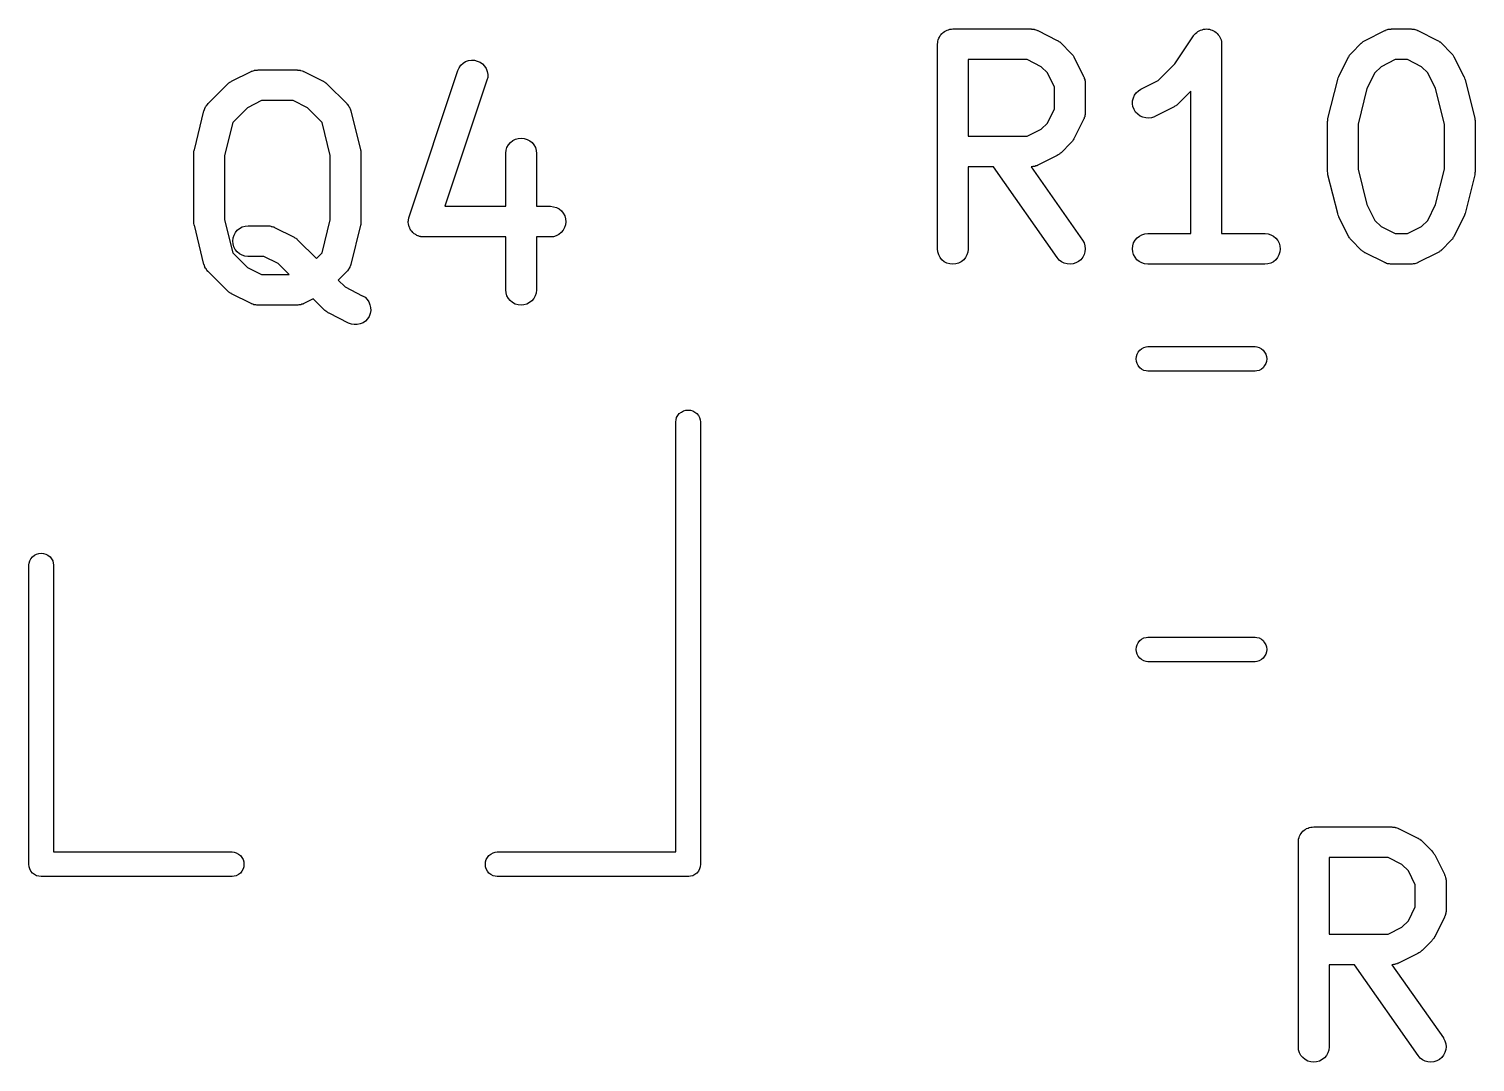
# Model space of a CAD drawing. Extents: x 85.9 to 159.2, y -122.9 to -78.6.
# Drawn here: x 100.31 to 107.37, y -105.63 to -100.58 of the extents above; entities that cross this region are included whole.
import ezdxf

# ---------------------------------------------------------------- set-up
doc = ezdxf.new("R2010")
doc.units = 0
doc.header["$MEASUREMENT"] = 0
doc.layers.add('BLACK', color=7, linetype='CONTINUOUS')

msp = doc.modelspace()

# ---------------------------------------------------------------- linework, layer by layer
at = {"layer": 'BLACK', "linetype": 'CONTINUOUS'}
for p, q in [((104.776, -100.594), (104.782, -100.59)), ((104.782, -100.59), (104.788, -100.586)), ((104.782, -100.59), (104.782, -100.59)), ((104.782, -100.59), (104.782, -100.59)), ((104.788, -100.586), (104.795, -100.583)), ((104.795, -100.583), (104.802, -100.581)), ((104.795, -100.583), (104.795, -100.583)), ((104.795, -100.583), (104.795, -100.583)), ((104.802, -100.581), (104.809, -100.579)), ((104.809, -100.579), (104.816, -100.578)), ((104.809, -100.579), (104.809, -100.579)), ((104.809, -100.579), (104.809, -100.579)), ((104.816, -100.578), (104.823, -100.577)), ((104.823, -100.577), (105.204, -100.577)), ((105.204, -100.577), (105.205, -100.577)), ((105.205, -100.577), (105.207, -100.578)), ((105.207, -100.578), (105.21, -100.578)), ((105.21, -100.578), (105.215, -100.578)), ((105.215, -100.578), (105.22, -100.579)), ((105.22, -100.579), (105.222, -100.58)), ((105.222, -100.58), (105.224, -100.58)), ((105.224, -100.58), (105.229, -100.582)), ((105.229, -100.582), (105.234, -100.583)), ((105.234, -100.583), (105.236, -100.585)), ((105.236, -100.585), (105.238, -100.585)), ((105.238, -100.585), (105.333, -100.633)), ((106.015, -100.594), (106.02, -100.59)), ((106.02, -100.59), (106.027, -100.586)), ((106.02, -100.59), (106.02, -100.59)), ((106.02, -100.59), (106.02, -100.59)), ((106.027, -100.586), (106.033, -100.583)), ((106.033, -100.583), (106.041, -100.581)), ((106.033, -100.583), (106.033, -100.583)), ((106.033, -100.583), (106.033, -100.583)), ((106.041, -100.581), (106.047, -100.579)), ((106.047, -100.579), (106.055, -100.578)), ((106.047, -100.579), (106.047, -100.579)), ((106.047, -100.579), (106.047, -100.579)), ((106.055, -100.578), (106.062, -100.577)), ((106.062, -100.577), (106.062, -100.577)), ((106.062, -100.577), (106.069, -100.578)), ((106.062, -100.577), (106.062, -100.577)), ((106.069, -100.578), (106.076, -100.579)), ((106.076, -100.579), (106.076, -100.579)), ((106.076, -100.579), (106.077, -100.579)), ((106.077, -100.579), (106.084, -100.581)), ((106.084, -100.581), (106.09, -100.583)), ((106.09, -100.583), (106.09, -100.583)), ((106.09, -100.583), (106.09, -100.583)), ((106.09, -100.583), (106.097, -100.587)), ((106.097, -100.587), (106.103, -100.59)), ((106.103, -100.59), (106.103, -100.59)), ((106.103, -100.59), (106.103, -100.59)), ((106.103, -100.59), (106.109, -100.595)), ((106.837, -100.633), (106.933, -100.585)), ((106.933, -100.585), (106.936, -100.584)), ((106.933, -100.585), (106.933, -100.585)), ((106.936, -100.584), (106.937, -100.583)), ((106.937, -100.583), (106.942, -100.582)), ((106.942, -100.582), (106.947, -100.58)), ((106.947, -100.58), (106.949, -100.579)), ((106.949, -100.579), (106.952, -100.579)), ((106.952, -100.579), (106.957, -100.578)), ((106.957, -100.578), (106.962, -100.578)), ((106.962, -100.578), (106.964, -100.578)), ((106.964, -100.578), (106.966, -100.577)), ((106.966, -100.577), (107.061, -100.577)), ((107.061, -100.577), (107.062, -100.577)), ((107.062, -100.577), (107.065, -100.578)), ((107.065, -100.578), (107.067, -100.578)), ((107.067, -100.578), (107.072, -100.578)), ((107.072, -100.578), (107.077, -100.579)), ((107.077, -100.579), (107.079, -100.58)), ((107.079, -100.58), (107.081, -100.58)), ((107.081, -100.58), (107.086, -100.582)), ((107.086, -100.582), (107.091, -100.583)), ((107.091, -100.583), (107.093, -100.585)), ((107.093, -100.585), (107.095, -100.585)), ((107.095, -100.585), (107.19, -100.633)), ((104.748, -100.651), (104.749, -100.644)), ((104.748, -100.652), (104.748, -100.651)), ((104.748, -101.652), (104.748, -100.652)), ((104.748, -100.652), (104.748, -100.652)), ((104.748, -100.652), (104.748, -100.652)), ((104.748, -100.652), (104.748, -100.652)), ((104.749, -100.644), (104.75, -100.637)), ((104.75, -100.637), (104.752, -100.63)), ((104.75, -100.637), (104.75, -100.637)), ((104.75, -100.637), (104.75, -100.637)), ((104.752, -100.63), (104.754, -100.623)), ((104.754, -100.623), (104.758, -100.617)), ((104.754, -100.623), (104.754, -100.623)), ((104.754, -100.623), (104.754, -100.623)), ((104.758, -100.617), (104.761, -100.61)), ((104.761, -100.61), (104.766, -100.605)), ((104.761, -100.61), (104.761, -100.61)), ((104.761, -100.61), (104.761, -100.61)), ((104.766, -100.605), (104.77, -100.599)), ((104.77, -100.599), (104.771, -100.599)), ((104.771, -100.599), (104.776, -100.594)), ((104.771, -100.599), (104.771, -100.599)), ((105.333, -100.633), (105.334, -100.633)), ((105.334, -100.633), (105.337, -100.636)), ((105.337, -100.636), (105.341, -100.638)), ((105.341, -100.638), (105.344, -100.64)), ((105.344, -100.64), (105.346, -100.641)), ((105.346, -100.641), (105.349, -100.644)), ((105.349, -100.644), (105.352, -100.647)), ((105.352, -100.647), (105.4, -100.695)), ((105.908, -100.747), (105.999, -100.611)), ((105.999, -100.61), (106.004, -100.604)), ((105.999, -100.611), (105.999, -100.61)), ((105.999, -100.61), (105.999, -100.61)), ((105.999, -100.61), (105.999, -100.61)), ((105.999, -100.61), (105.999, -100.61)), ((106.004, -100.604), (106.009, -100.599)), ((106.009, -100.599), (106.015, -100.594)), ((106.009, -100.599), (106.009, -100.599)), ((106.009, -100.599), (106.009, -100.599)), ((106.109, -100.595), (106.115, -100.6)), ((106.115, -100.6), (106.115, -100.6)), ((106.115, -100.6), (106.115, -100.6)), ((106.115, -100.6), (106.119, -100.606)), ((106.119, -100.606), (106.124, -100.611)), ((106.124, -100.611), (106.124, -100.611)), ((106.124, -100.611), (106.124, -100.611)), ((106.124, -100.611), (106.128, -100.618)), ((106.128, -100.618), (106.131, -100.624)), ((106.131, -100.624), (106.131, -100.624)), ((106.131, -100.624), (106.131, -100.624)), ((106.131, -100.624), (106.133, -100.631)), ((106.133, -100.631), (106.135, -100.638)), ((106.135, -100.638), (106.135, -100.638)), ((106.135, -100.638), (106.135, -100.638)), ((106.135, -100.638), (106.136, -100.645)), ((106.136, -100.645), (106.136, -100.652)), ((106.136, -100.652), (106.136, -101.577)), ((106.77, -100.695), (106.818, -100.647)), ((106.818, -100.647), (106.819, -100.646)), ((106.819, -100.646), (106.822, -100.644)), ((106.822, -100.644), (106.825, -100.641)), ((106.825, -100.641), (106.828, -100.639)), ((106.828, -100.639), (106.83, -100.637)), ((106.83, -100.637), (106.834, -100.635)), ((106.834, -100.635), (106.837, -100.633)), ((107.19, -100.633), (107.191, -100.633)), ((107.191, -100.633), (107.195, -100.636)), ((107.195, -100.636), (107.198, -100.638)), ((107.198, -100.638), (107.201, -100.64)), ((107.201, -100.64), (107.203, -100.641)), ((107.203, -100.641), (107.206, -100.644)), ((107.206, -100.644), (107.21, -100.647)), ((107.21, -100.647), (107.257, -100.695)), ((102.443, -100.737), (102.457, -100.732)), ((102.457, -100.732), (102.472, -100.73)), ((102.472, -100.73), (102.486, -100.73)), ((102.486, -100.73), (102.5, -100.734)), ((104.898, -100.727), (104.898, -101.101)), ((105.186, -100.727), (104.898, -100.727)), ((105.255, -100.762), (105.186, -100.727)), ((105.4, -100.695), (105.401, -100.695)), ((105.401, -100.695), (105.403, -100.699)), ((105.403, -100.699), (105.406, -100.702)), ((105.406, -100.702), (105.408, -100.704)), ((105.408, -100.704), (105.41, -100.707)), ((105.41, -100.707), (105.412, -100.711)), ((105.412, -100.711), (105.414, -100.714)), ((105.414, -100.714), (105.462, -100.809)), ((106.709, -100.809), (106.756, -100.714)), ((106.756, -100.714), (106.757, -100.713)), ((106.757, -100.713), (106.759, -100.71)), ((106.759, -100.71), (106.761, -100.706)), ((106.761, -100.706), (106.763, -100.703)), ((106.763, -100.703), (106.765, -100.701)), ((106.765, -100.701), (106.768, -100.698)), ((106.768, -100.698), (106.77, -100.695)), ((106.984, -100.727), (106.915, -100.762)), ((107.044, -100.727), (106.984, -100.727)), ((107.112, -100.762), (107.044, -100.727)), ((107.257, -100.695), (107.258, -100.695)), ((107.258, -100.695), (107.261, -100.699)), ((107.261, -100.699), (107.263, -100.702)), ((107.263, -100.702), (107.265, -100.704)), ((107.265, -100.704), (107.267, -100.707)), ((107.267, -100.707), (107.269, -100.711)), ((107.269, -100.711), (107.271, -100.714)), ((107.271, -100.714), (107.319, -100.809)), ((101.3, -100.833), (101.395, -100.785)), ((101.395, -100.785), (101.396, -100.785)), ((101.396, -100.785), (101.398, -100.784)), ((101.398, -100.784), (101.4, -100.783)), ((101.4, -100.783), (101.405, -100.782)), ((101.405, -100.782), (101.41, -100.78)), ((101.41, -100.78), (101.412, -100.779)), ((101.412, -100.779), (101.414, -100.779)), ((101.414, -100.779), (101.419, -100.778)), ((101.419, -100.778), (101.424, -100.778)), ((101.424, -100.778), (101.426, -100.778)), ((101.426, -100.778), (101.429, -100.777)), ((101.429, -100.777), (101.619, -100.777)), ((101.619, -100.777), (101.62, -100.777)), ((101.62, -100.777), (101.622, -100.778)), ((101.622, -100.778), (101.624, -100.778)), ((101.624, -100.778), (101.63, -100.778)), ((101.63, -100.778), (101.635, -100.779)), ((101.635, -100.779), (101.637, -100.78)), ((101.637, -100.78), (101.639, -100.78)), ((101.639, -100.78), (101.644, -100.782)), ((101.644, -100.782), (101.649, -100.783)), ((101.649, -100.783), (101.651, -100.785)), ((101.651, -100.785), (101.653, -100.785)), ((101.653, -100.785), (101.748, -100.833)), ((102.167, -101.495), (102.405, -100.781)), ((102.405, -100.78), (102.412, -100.767)), ((102.405, -100.781), (102.405, -100.78)), ((102.412, -100.767), (102.42, -100.755)), ((102.42, -100.755), (102.431, -100.745)), ((102.431, -100.745), (102.443, -100.737)), ((102.5, -100.734), (102.514, -100.74)), ((102.514, -100.74), (102.526, -100.748)), ((102.526, -100.748), (102.536, -100.759)), ((102.536, -100.759), (102.543, -100.771)), ((102.543, -100.771), (102.549, -100.785)), ((102.549, -100.785), (102.551, -100.8)), ((102.551, -100.8), (102.551, -100.814)), ((105.285, -100.792), (105.255, -100.762)), ((105.32, -100.861), (105.285, -100.792)), ((105.826, -100.829), (105.908, -100.747)), ((106.885, -100.792), (106.846, -100.869)), ((106.915, -100.762), (106.885, -100.792)), ((107.143, -100.792), (107.112, -100.762)), ((107.181, -100.869), (107.143, -100.792)), ((101.185, -100.942), (101.28, -100.847)), ((101.28, -100.847), (101.281, -100.846)), ((101.281, -100.846), (101.284, -100.844)), ((101.284, -100.844), (101.287, -100.841)), ((101.287, -100.841), (101.29, -100.839)), ((101.29, -100.839), (101.292, -100.837)), ((101.292, -100.837), (101.296, -100.835)), ((101.296, -100.835), (101.3, -100.833)), ((101.748, -100.833), (101.749, -100.833)), ((101.749, -100.833), (101.752, -100.836)), ((101.752, -100.836), (101.756, -100.838)), ((101.756, -100.838), (101.758, -100.84)), ((101.758, -100.84), (101.761, -100.841)), ((101.761, -100.841), (101.764, -100.844)), ((101.764, -100.844), (101.767, -100.847)), ((101.767, -100.847), (101.863, -100.942)), ((102.547, -100.828), (102.342, -101.444)), ((102.551, -100.814), (102.547, -100.828)), ((105.32, -100.968), (105.32, -100.861)), ((105.462, -100.809), (105.462, -100.81)), ((105.462, -100.81), (105.463, -100.812)), ((105.463, -100.812), (105.464, -100.814)), ((105.464, -100.814), (105.465, -100.819)), ((105.465, -100.819), (105.467, -100.824)), ((105.467, -100.824), (105.468, -100.826)), ((105.468, -100.826), (105.468, -100.828)), ((105.468, -100.828), (105.469, -100.833)), ((105.469, -100.833), (105.47, -100.838)), ((105.47, -100.838), (105.469, -100.841)), ((105.469, -100.841), (105.47, -100.843)), ((105.47, -100.843), (105.47, -100.986)), ((105.73, -100.879), (105.742, -100.871)), ((105.742, -100.871), (105.826, -100.829)), ((106.655, -101.015), (106.703, -100.825)), ((106.703, -100.823), (106.706, -100.816)), ((106.703, -100.824), (106.703, -100.823)), ((106.703, -100.823), (106.703, -100.823)), ((106.703, -100.825), (106.703, -100.824)), ((106.706, -100.816), (106.708, -100.81)), ((106.708, -100.81), (106.709, -100.809)), ((106.708, -100.81), (106.708, -100.81)), ((106.846, -100.869), (106.803, -101.043)), ((107.224, -101.043), (107.181, -100.869)), ((107.319, -100.809), (107.319, -100.81)), ((107.319, -100.81), (107.319, -100.811)), ((107.319, -100.811), (107.32, -100.811)), ((107.32, -100.811), (107.322, -100.817)), ((107.322, -100.817), (107.324, -100.824)), ((107.324, -100.824), (107.324, -100.824)), ((107.324, -100.824), (107.325, -100.825)), ((107.325, -100.825), (107.372, -101.015)), ((101.182, -100.946), (101.185, -100.942)), ((101.446, -100.927), (101.378, -100.962)), ((101.601, -100.927), (101.446, -100.927)), ((101.67, -100.962), (101.601, -100.927)), ((101.863, -100.942), (101.863, -100.943)), ((101.863, -100.943), (101.866, -100.947)), ((105.701, -100.928), (105.705, -100.914)), ((105.701, -100.943), (105.701, -100.928)), ((105.703, -100.957), (105.701, -100.943)), ((105.705, -100.914), (105.711, -100.901)), ((105.711, -100.901), (105.719, -100.889)), ((105.719, -100.889), (105.73, -100.879)), ((105.923, -100.944), (105.92, -100.947)), ((105.924, -100.944), (105.923, -100.944)), ((105.986, -100.881), (105.924, -100.944)), ((105.986, -101.577), (105.986, -100.881)), ((101.118, -101.168), (101.165, -100.977)), ((101.165, -100.977), (101.166, -100.976)), ((101.166, -100.976), (101.167, -100.971)), ((101.167, -100.971), (101.169, -100.966)), ((101.169, -100.966), (101.17, -100.964)), ((101.17, -100.964), (101.171, -100.962)), ((101.171, -100.962), (101.173, -100.958)), ((101.173, -100.958), (101.176, -100.954)), ((101.176, -100.954), (101.177, -100.952)), ((101.177, -100.952), (101.178, -100.95)), ((101.178, -100.95), (101.182, -100.946)), ((101.378, -100.962), (101.306, -101.034)), ((101.742, -101.034), (101.67, -100.962)), ((101.866, -100.947), (101.87, -100.951)), ((101.87, -100.951), (101.871, -100.953)), ((101.871, -100.953), (101.872, -100.954)), ((101.872, -100.954), (101.875, -100.959)), ((101.875, -100.959), (101.877, -100.963)), ((101.877, -100.963), (101.878, -100.965)), ((101.878, -100.965), (101.879, -100.967)), ((101.879, -100.967), (101.881, -100.972)), ((101.881, -100.972), (101.882, -100.977)), ((101.882, -100.977), (101.93, -101.168)), ((105.285, -101.037), (105.32, -100.968)), ((105.464, -101.015), (105.463, -101.017)), ((105.465, -101.01), (105.464, -101.015)), ((105.467, -101.006), (105.465, -101.01)), ((105.468, -101.001), (105.467, -101.003)), ((105.467, -101.003), (105.467, -101.006)), ((105.469, -100.996), (105.468, -101.001)), ((105.47, -100.987), (105.469, -100.989)), ((105.469, -100.989), (105.469, -100.991)), ((105.469, -100.991), (105.469, -100.996)), ((105.47, -100.986), (105.47, -100.987)), ((105.708, -100.971), (105.703, -100.957)), ((105.716, -100.984), (105.708, -100.971)), ((105.726, -100.994), (105.716, -100.984)), ((105.738, -101.003), (105.726, -100.994)), ((105.751, -101.009), (105.738, -101.003)), ((105.765, -101.012), (105.751, -101.009)), ((105.78, -101.013), (105.765, -101.012)), ((105.794, -101.011), (105.78, -101.013)), ((105.808, -101.006), (105.794, -101.011)), ((105.809, -101.005), (105.808, -101.006)), ((105.904, -100.958), (105.809, -101.005)), ((105.908, -100.955), (105.904, -100.958)), ((105.912, -100.953), (105.908, -100.955)), ((105.914, -100.951), (105.912, -100.953)), ((105.917, -100.95), (105.914, -100.951)), ((105.92, -100.947), (105.917, -100.95)), ((106.655, -101.016), (106.655, -101.015)), ((107.372, -101.015), (107.372, -101.016)), ((101.306, -101.034), (101.265, -101.195)), ((101.782, -101.195), (101.742, -101.034)), ((105.186, -101.101), (105.255, -101.067)), ((105.255, -101.067), (105.285, -101.037)), ((105.462, -101.019), (105.414, -101.114)), ((105.463, -101.017), (105.462, -101.019)), ((106.653, -101.03), (106.654, -101.024)), ((106.653, -101.031), (106.653, -101.03)), ((106.653, -101.032), (106.653, -101.031)), ((106.653, -101.033), (106.653, -101.032)), ((106.653, -101.271), (106.653, -101.033)), ((106.654, -101.024), (106.655, -101.018)), ((106.655, -101.018), (106.655, -101.016)), ((106.803, -101.043), (106.803, -101.262)), ((107.224, -101.262), (107.224, -101.043)), ((107.372, -101.016), (107.373, -101.017)), ((107.373, -101.017), (107.373, -101.019)), ((107.373, -101.019), (107.374, -101.025)), ((107.374, -101.025), (107.374, -101.031)), ((107.374, -101.031), (107.374, -101.032)), ((107.374, -101.032), (107.374, -101.033)), ((107.374, -101.033), (107.374, -101.271)), ((102.641, -101.17), (102.645, -101.156)), ((102.645, -101.156), (102.652, -101.143)), ((102.652, -101.143), (102.662, -101.132)), ((102.662, -101.132), (102.673, -101.123)), ((102.673, -101.123), (102.686, -101.116)), ((102.686, -101.116), (102.7, -101.112)), ((102.7, -101.112), (102.715, -101.111)), ((102.715, -101.111), (102.729, -101.112)), ((102.729, -101.112), (102.743, -101.117)), ((102.743, -101.117), (102.756, -101.124)), ((102.756, -101.124), (102.768, -101.133)), ((102.768, -101.133), (102.777, -101.144)), ((102.777, -101.144), (102.784, -101.157)), ((104.898, -101.101), (105.186, -101.101)), ((105.4, -101.134), (105.352, -101.182)), ((105.403, -101.131), (105.4, -101.134)), ((105.406, -101.128), (105.403, -101.131)), ((105.407, -101.125), (105.406, -101.128)), ((105.409, -101.123), (105.407, -101.125)), ((105.411, -101.119), (105.409, -101.123)), ((105.414, -101.115), (105.411, -101.119)), ((105.414, -101.114), (105.414, -101.115)), ((101.115, -101.185), (101.116, -101.183)), ((101.115, -101.186), (101.115, -101.185)), ((101.115, -101.519), (101.115, -101.186)), ((101.116, -101.176), (101.117, -101.17)), ((101.116, -101.182), (101.116, -101.176)), ((101.116, -101.183), (101.116, -101.182)), ((101.117, -101.17), (101.118, -101.169)), ((101.118, -101.169), (101.118, -101.168)), ((101.265, -101.195), (101.265, -101.51)), ((101.782, -101.51), (101.782, -101.195)), ((101.93, -101.168), (101.93, -101.169)), ((101.93, -101.169), (101.93, -101.17)), ((101.93, -101.17), (101.931, -101.171)), ((101.931, -101.171), (101.931, -101.177)), ((101.931, -101.177), (101.932, -101.183)), ((101.932, -101.183), (101.932, -101.184)), ((101.932, -101.184), (101.932, -101.186)), ((101.932, -101.186), (101.932, -101.519)), ((102.639, -101.185), (102.641, -101.17)), ((102.639, -101.186), (102.639, -101.185)), ((102.639, -101.444), (102.639, -101.186)), ((102.784, -101.157), (102.788, -101.171)), ((102.788, -101.171), (102.789, -101.186)), ((102.789, -101.186), (102.789, -101.444)), ((105.333, -101.196), (105.238, -101.243)), ((105.337, -101.193), (105.333, -101.196)), ((105.34, -101.191), (105.337, -101.193)), ((105.343, -101.19), (105.34, -101.191)), ((105.345, -101.188), (105.343, -101.19)), ((105.348, -101.185), (105.345, -101.188)), ((105.352, -101.182), (105.348, -101.185)), ((105.352, -101.182), (105.352, -101.182)), ((105.022, -101.251), (104.898, -101.251)), ((104.898, -101.251), (104.898, -101.652)), ((105.333, -101.695), (105.022, -101.251)), ((105.206, -101.251), (105.205, -101.251)), ((105.205, -101.251), (105.456, -101.609)), ((105.209, -101.251), (105.206, -101.251)), ((105.214, -101.25), (105.209, -101.251)), ((105.219, -101.25), (105.214, -101.25)), ((105.221, -101.249), (105.219, -101.25)), ((105.223, -101.249), (105.221, -101.249)), ((105.228, -101.247), (105.223, -101.249)), ((105.233, -101.246), (105.228, -101.247)), ((105.235, -101.244), (105.233, -101.246)), ((105.237, -101.244), (105.235, -101.244)), ((105.238, -101.243), (105.237, -101.244)), ((106.653, -101.273), (106.653, -101.271)), ((106.653, -101.274), (106.653, -101.273)), ((106.654, -101.28), (106.653, -101.274)), ((106.654, -101.286), (106.654, -101.28)), ((106.655, -101.287), (106.654, -101.286)), ((106.655, -101.289), (106.655, -101.287)), ((106.655, -101.29), (106.655, -101.289)), ((106.703, -101.48), (106.655, -101.29)), ((106.803, -101.262), (106.846, -101.436)), ((107.181, -101.436), (107.224, -101.262)), ((107.372, -101.29), (107.325, -101.48)), ((107.373, -101.287), (107.372, -101.288)), ((107.372, -101.288), (107.372, -101.29)), ((107.374, -101.275), (107.373, -101.281)), ((107.373, -101.281), (107.373, -101.287)), ((107.374, -101.271), (107.374, -101.272)), ((107.374, -101.272), (107.374, -101.274)), ((107.374, -101.274), (107.374, -101.275)), ((106.846, -101.436), (106.885, -101.513)), ((107.143, -101.513), (107.181, -101.436)), ((102.164, -101.507), (102.165, -101.504)), ((102.164, -101.51), (102.164, -101.507)), ((102.165, -101.504), (102.166, -101.5)), ((102.166, -101.5), (102.167, -101.495)), ((102.342, -101.444), (102.639, -101.444)), ((102.789, -101.444), (102.857, -101.444)), ((102.857, -101.444), (102.858, -101.444)), ((102.858, -101.444), (102.873, -101.446)), ((102.873, -101.446), (102.887, -101.45)), ((102.887, -101.45), (102.9, -101.457)), ((102.9, -101.457), (102.911, -101.467)), ((102.911, -101.467), (102.92, -101.478)), ((102.92, -101.478), (102.927, -101.491)), ((102.927, -101.491), (102.931, -101.505)), ((102.931, -101.505), (102.932, -101.52)), ((106.703, -101.481), (106.703, -101.48)), ((106.703, -101.48), (106.703, -101.48)), ((106.705, -101.487), (106.703, -101.481)), ((106.708, -101.494), (106.705, -101.487)), ((106.708, -101.495), (106.708, -101.494)), ((106.708, -101.494), (106.708, -101.494)), ((106.709, -101.495), (106.708, -101.495)), ((106.756, -101.591), (106.709, -101.495)), ((107.319, -101.495), (107.271, -101.591)), ((107.322, -101.488), (107.319, -101.495)), ((107.319, -101.495), (107.319, -101.495)), ((107.319, -101.495), (107.319, -101.495)), ((107.324, -101.482), (107.322, -101.488)), ((107.325, -101.48), (107.324, -101.481)), ((107.324, -101.481), (107.324, -101.481)), ((107.324, -101.481), (107.324, -101.482)), ((101.116, -101.52), (101.115, -101.519)), ((101.116, -101.522), (101.116, -101.52)), ((101.116, -101.528), (101.116, -101.522)), ((101.117, -101.534), (101.116, -101.528)), ((101.117, -101.535), (101.117, -101.534)), ((101.117, -101.536), (101.117, -101.535)), ((101.118, -101.537), (101.117, -101.536)), ((101.165, -101.728), (101.118, -101.537)), ((101.265, -101.51), (101.306, -101.671)), ((101.312, -101.585), (101.319, -101.572)), ((101.319, -101.572), (101.328, -101.561)), ((101.328, -101.561), (101.339, -101.552)), ((101.339, -101.552), (101.352, -101.545)), ((101.352, -101.545), (101.366, -101.541)), ((101.366, -101.541), (101.381, -101.539)), ((101.381, -101.539), (101.476, -101.539)), ((101.476, -101.539), (101.477, -101.539)), ((101.477, -101.539), (101.479, -101.54)), ((101.479, -101.54), (101.482, -101.539)), ((101.482, -101.539), (101.487, -101.54)), ((101.487, -101.54), (101.492, -101.541)), ((101.492, -101.541), (101.494, -101.542)), ((101.494, -101.542), (101.496, -101.542)), ((101.496, -101.542), (101.501, -101.544)), ((101.501, -101.544), (101.506, -101.545)), ((101.506, -101.545), (101.508, -101.546)), ((101.508, -101.546), (101.51, -101.547)), ((101.51, -101.547), (101.605, -101.595)), ((101.742, -101.671), (101.782, -101.51)), ((101.93, -101.537), (101.882, -101.728)), ((101.931, -101.535), (101.93, -101.536)), ((101.93, -101.536), (101.93, -101.537)), ((101.932, -101.523), (101.931, -101.529)), ((101.931, -101.529), (101.931, -101.535)), ((101.932, -101.519), (101.932, -101.52)), ((101.932, -101.52), (101.932, -101.521)), ((101.932, -101.521), (101.932, -101.523)), ((102.163, -101.519), (102.164, -101.514)), ((102.163, -101.521), (102.163, -101.519)), ((102.163, -101.524), (102.163, -101.521)), ((102.164, -101.529), (102.163, -101.524)), ((102.164, -101.514), (102.164, -101.51)), ((102.164, -101.533), (102.164, -101.529)), ((102.165, -101.536), (102.164, -101.533)), ((102.166, -101.539), (102.165, -101.536)), ((102.167, -101.543), (102.166, -101.539)), ((102.169, -101.547), (102.167, -101.543)), ((102.17, -101.55), (102.169, -101.547)), ((102.171, -101.552), (102.17, -101.55)), ((102.173, -101.556), (102.171, -101.552)), ((102.175, -101.56), (102.173, -101.556)), ((102.177, -101.562), (102.175, -101.56)), ((102.179, -101.565), (102.177, -101.562)), ((102.182, -101.568), (102.179, -101.565)), ((102.185, -101.572), (102.182, -101.568)), ((102.187, -101.573), (102.185, -101.572)), ((102.189, -101.575), (102.187, -101.573)), ((102.192, -101.578), (102.189, -101.575)), ((102.196, -101.581), (102.192, -101.578)), ((102.91, -101.572), (102.899, -101.582)), ((102.919, -101.561), (102.91, -101.572)), ((102.926, -101.548), (102.919, -101.561)), ((102.931, -101.534), (102.926, -101.548)), ((102.932, -101.52), (102.931, -101.534)), ((105.747, -101.583), (105.761, -101.579)), ((105.761, -101.579), (105.776, -101.577)), ((105.776, -101.577), (105.986, -101.577)), ((106.136, -101.577), (106.347, -101.577)), ((106.347, -101.577), (106.348, -101.577)), ((106.348, -101.577), (106.363, -101.579)), ((106.363, -101.579), (106.377, -101.583)), ((106.885, -101.513), (106.915, -101.543)), ((106.915, -101.543), (106.984, -101.577)), ((106.984, -101.577), (107.044, -101.577)), ((107.044, -101.577), (107.112, -101.543)), ((107.112, -101.543), (107.143, -101.513)), ((101.306, -101.614), (101.307, -101.599)), ((101.307, -101.628), (101.306, -101.614)), ((101.307, -101.599), (101.312, -101.585)), ((101.311, -101.642), (101.307, -101.628)), ((101.318, -101.655), (101.311, -101.642)), ((101.605, -101.595), (101.606, -101.595)), ((101.606, -101.595), (101.609, -101.598)), ((101.609, -101.598), (101.613, -101.6)), ((101.613, -101.6), (101.616, -101.602)), ((101.616, -101.602), (101.618, -101.603)), ((101.618, -101.603), (101.621, -101.606)), ((101.621, -101.606), (101.624, -101.609)), ((101.624, -101.609), (101.714, -101.699)), ((102.198, -101.582), (102.196, -101.581)), ((102.201, -101.584), (102.198, -101.582)), ((102.205, -101.586), (102.201, -101.584)), ((102.209, -101.588), (102.205, -101.586)), ((102.211, -101.589), (102.209, -101.588)), ((102.214, -101.59), (102.211, -101.589)), ((102.218, -101.591), (102.214, -101.59)), ((102.223, -101.592), (102.218, -101.591)), ((102.225, -101.593), (102.223, -101.592)), ((102.228, -101.593), (102.225, -101.593)), ((102.233, -101.594), (102.228, -101.593)), ((102.237, -101.594), (102.233, -101.594)), ((102.238, -101.594), (102.237, -101.594)), ((102.639, -101.594), (102.238, -101.594)), ((102.639, -101.852), (102.639, -101.594)), ((102.857, -101.594), (102.789, -101.594)), ((102.789, -101.594), (102.789, -101.852)), ((102.872, -101.593), (102.857, -101.594)), ((102.886, -101.588), (102.872, -101.593)), ((102.899, -101.582), (102.886, -101.588)), ((105.456, -101.609), (105.457, -101.61)), ((105.457, -101.61), (105.464, -101.623)), ((105.464, -101.623), (105.468, -101.637)), ((105.468, -101.637), (105.47, -101.652)), ((105.701, -101.652), (105.702, -101.637)), ((105.702, -101.637), (105.706, -101.623)), ((105.706, -101.623), (105.713, -101.61)), ((105.713, -101.61), (105.723, -101.599)), ((105.723, -101.599), (105.734, -101.59)), ((105.734, -101.59), (105.747, -101.583)), ((106.377, -101.583), (106.389, -101.59)), ((106.389, -101.59), (106.401, -101.6)), ((106.401, -101.6), (106.41, -101.611)), ((106.41, -101.611), (106.417, -101.624)), ((106.417, -101.624), (106.421, -101.638)), ((106.421, -101.638), (106.422, -101.653)), ((106.758, -101.594), (106.756, -101.591)), ((106.76, -101.598), (106.758, -101.594)), ((106.762, -101.6), (106.76, -101.598)), ((106.764, -101.603), (106.762, -101.6)), ((106.767, -101.606), (106.764, -101.603)), ((106.769, -101.609), (106.767, -101.606)), ((106.77, -101.61), (106.769, -101.609)), ((106.818, -101.658), (106.77, -101.61)), ((107.257, -101.61), (107.21, -101.658)), ((107.26, -101.607), (107.257, -101.61)), ((107.263, -101.604), (107.26, -101.607)), ((107.265, -101.601), (107.263, -101.604)), ((107.266, -101.599), (107.265, -101.601)), ((107.268, -101.595), (107.266, -101.599)), ((107.271, -101.592), (107.268, -101.595)), ((107.271, -101.591), (107.271, -101.592)), ((101.306, -101.671), (101.378, -101.743)), ((101.327, -101.667), (101.318, -101.655)), ((101.339, -101.676), (101.327, -101.667)), ((101.351, -101.683), (101.339, -101.676)), ((101.365, -101.688), (101.351, -101.683)), ((101.38, -101.689), (101.365, -101.688)), ((101.381, -101.689), (101.38, -101.689)), ((101.458, -101.689), (101.381, -101.689)), ((101.527, -101.724), (101.458, -101.689)), ((101.714, -101.699), (101.742, -101.671)), ((104.75, -101.667), (104.748, -101.652)), ((104.754, -101.681), (104.75, -101.667)), ((104.761, -101.694), (104.754, -101.681)), ((104.77, -101.705), (104.761, -101.694)), ((104.781, -101.715), (104.77, -101.705)), ((104.794, -101.722), (104.781, -101.715)), ((104.864, -101.715), (104.851, -101.722)), ((104.876, -101.706), (104.864, -101.715)), ((104.885, -101.695), (104.876, -101.706)), ((104.892, -101.682), (104.885, -101.695)), ((104.897, -101.668), (104.892, -101.682)), ((104.898, -101.653), (104.897, -101.668)), ((104.898, -101.652), (104.898, -101.653)), ((105.343, -101.707), (105.333, -101.695)), ((105.354, -101.716), (105.343, -101.707)), ((105.367, -101.722), (105.354, -101.716)), ((105.424, -101.721), (105.41, -101.726)), ((105.437, -101.714), (105.424, -101.721)), ((105.448, -101.705), (105.437, -101.714)), ((105.458, -101.693), (105.448, -101.705)), ((105.464, -101.68), (105.458, -101.693)), ((105.468, -101.666), (105.464, -101.68)), ((105.47, -101.652), (105.468, -101.666)), ((105.702, -101.666), (105.701, -101.652)), ((105.706, -101.68), (105.702, -101.666)), ((105.713, -101.693), (105.706, -101.68)), ((105.722, -101.705), (105.713, -101.693)), ((105.733, -101.714), (105.722, -101.705)), ((105.746, -101.721), (105.733, -101.714)), ((105.76, -101.726), (105.746, -101.721)), ((106.389, -101.715), (106.376, -101.722)), ((106.4, -101.706), (106.389, -101.715)), ((106.409, -101.694), (106.4, -101.706)), ((106.416, -101.681), (106.409, -101.694)), ((106.42, -101.667), (106.416, -101.681)), ((106.422, -101.653), (106.42, -101.667)), ((106.821, -101.66), (106.818, -101.658)), ((106.824, -101.663), (106.821, -101.66)), ((106.827, -101.665), (106.824, -101.663)), ((106.829, -101.667), (106.827, -101.665)), ((106.833, -101.669), (106.829, -101.667)), ((106.836, -101.671), (106.833, -101.669)), ((106.837, -101.672), (106.836, -101.671)), ((106.933, -101.719), (106.837, -101.672)), ((106.935, -101.72), (106.933, -101.719)), ((106.937, -101.721), (106.935, -101.72)), ((106.941, -101.723), (106.937, -101.721)), ((107.092, -101.721), (107.09, -101.722)), ((107.094, -101.72), (107.092, -101.721)), ((107.095, -101.719), (107.094, -101.72)), ((107.19, -101.672), (107.095, -101.719)), ((107.194, -101.67), (107.19, -101.672)), ((107.197, -101.668), (107.194, -101.67)), ((107.2, -101.666), (107.197, -101.668)), ((107.202, -101.664), (107.2, -101.666)), ((107.206, -101.661), (107.202, -101.664)), ((107.209, -101.659), (107.206, -101.661)), ((107.21, -101.658), (107.209, -101.659)), ((101.167, -101.732), (101.165, -101.728)), ((101.168, -101.737), (101.167, -101.732)), ((101.169, -101.739), (101.168, -101.737)), ((101.17, -101.742), (101.169, -101.739)), ((101.173, -101.746), (101.17, -101.742)), ((101.175, -101.75), (101.173, -101.746)), ((101.177, -101.752), (101.175, -101.75)), ((101.178, -101.754), (101.177, -101.752)), ((101.181, -101.758), (101.178, -101.754)), ((101.184, -101.762), (101.181, -101.758)), ((101.185, -101.763), (101.184, -101.762)), ((101.28, -101.858), (101.185, -101.763)), ((101.378, -101.743), (101.446, -101.777)), ((101.446, -101.777), (101.581, -101.777)), ((101.581, -101.777), (101.527, -101.724)), ((101.863, -101.763), (101.82, -101.805)), ((101.866, -101.759), (101.863, -101.763)), ((101.869, -101.755), (101.866, -101.759)), ((101.87, -101.753), (101.869, -101.755)), ((101.872, -101.751), (101.87, -101.753)), ((101.874, -101.747), (101.872, -101.751)), ((101.877, -101.742), (101.874, -101.747)), ((101.878, -101.74), (101.877, -101.742)), ((101.879, -101.738), (101.878, -101.74)), ((101.88, -101.733), (101.879, -101.738)), ((101.882, -101.729), (101.88, -101.733)), ((101.882, -101.728), (101.882, -101.729)), ((104.808, -101.726), (104.794, -101.722)), ((104.823, -101.727), (104.808, -101.726)), ((104.837, -101.726), (104.823, -101.727)), ((104.851, -101.722), (104.837, -101.726)), ((105.381, -101.726), (105.367, -101.722)), ((105.396, -101.727), (105.381, -101.726)), ((105.41, -101.726), (105.396, -101.727)), ((105.775, -101.727), (105.76, -101.726)), ((105.776, -101.727), (105.775, -101.727)), ((106.347, -101.727), (105.776, -101.727)), ((106.362, -101.726), (106.347, -101.727)), ((106.376, -101.722), (106.362, -101.726)), ((106.946, -101.725), (106.941, -101.723)), ((106.948, -101.725), (106.946, -101.725)), ((106.95, -101.726), (106.948, -101.725)), ((106.956, -101.726), (106.95, -101.726)), ((106.961, -101.727), (106.956, -101.726)), ((106.963, -101.727), (106.961, -101.727)), ((106.965, -101.727), (106.963, -101.727)), ((106.966, -101.727), (106.965, -101.727)), ((107.061, -101.727), (106.966, -101.727)), ((107.064, -101.727), (107.061, -101.727)), ((107.066, -101.727), (107.064, -101.727)), ((107.071, -101.726), (107.066, -101.727)), ((107.076, -101.726), (107.071, -101.726)), ((107.078, -101.725), (107.076, -101.726)), ((107.08, -101.725), (107.078, -101.725)), ((107.085, -101.723), (107.08, -101.725)), ((107.09, -101.722), (107.085, -101.723)), ((101.284, -101.86), (101.28, -101.858)), ((101.287, -101.863), (101.284, -101.86)), ((101.82, -101.805), (101.854, -101.838)), ((101.854, -101.838), (101.938, -101.881)), ((102.641, -101.867), (102.639, -101.852)), ((102.789, -101.853), (102.788, -101.868)), ((102.789, -101.852), (102.789, -101.853)), ((101.289, -101.865), (101.287, -101.863)), ((101.292, -101.867), (101.289, -101.865)), ((101.295, -101.869), (101.292, -101.867)), ((101.299, -101.871), (101.295, -101.869)), ((101.3, -101.872), (101.299, -101.871)), ((101.395, -101.919), (101.3, -101.872)), ((101.397, -101.92), (101.395, -101.919)), ((101.399, -101.921), (101.397, -101.92)), ((101.404, -101.923), (101.399, -101.921)), ((101.409, -101.925), (101.404, -101.923)), ((101.411, -101.925), (101.409, -101.925)), ((101.413, -101.926), (101.411, -101.925)), ((101.418, -101.926), (101.413, -101.926)), ((101.423, -101.927), (101.418, -101.926)), ((101.425, -101.927), (101.423, -101.927)), ((101.428, -101.927), (101.425, -101.927)), ((101.429, -101.927), (101.428, -101.927)), ((101.619, -101.927), (101.429, -101.927)), ((101.621, -101.927), (101.619, -101.927)), ((101.623, -101.927), (101.621, -101.927)), ((101.629, -101.926), (101.623, -101.927)), ((101.634, -101.926), (101.629, -101.926)), ((101.636, -101.925), (101.634, -101.926)), ((101.638, -101.925), (101.636, -101.925)), ((101.643, -101.923), (101.638, -101.925)), ((101.648, -101.922), (101.643, -101.923)), ((101.65, -101.921), (101.648, -101.922)), ((101.652, -101.92), (101.65, -101.921)), ((101.653, -101.919), (101.652, -101.92)), ((101.699, -101.896), (101.653, -101.919)), ((101.756, -101.953), (101.699, -101.896)), ((101.938, -101.881), (101.939, -101.881)), ((101.939, -101.881), (101.952, -101.889)), ((101.952, -101.889), (101.962, -101.899)), ((101.962, -101.899), (101.97, -101.911)), ((101.97, -101.911), (101.976, -101.925)), ((101.976, -101.925), (101.979, -101.939)), ((102.645, -101.881), (102.641, -101.867)), ((102.652, -101.894), (102.645, -101.881)), ((102.661, -101.905), (102.652, -101.894)), ((102.672, -101.915), (102.661, -101.905)), ((102.685, -101.922), (102.672, -101.915)), ((102.699, -101.926), (102.685, -101.922)), ((102.714, -101.927), (102.699, -101.926)), ((102.728, -101.926), (102.714, -101.927)), ((102.742, -101.922), (102.728, -101.926)), ((102.755, -101.915), (102.742, -101.922)), ((102.767, -101.906), (102.755, -101.915)), ((102.776, -101.895), (102.767, -101.906)), ((102.783, -101.882), (102.776, -101.895)), ((102.788, -101.868), (102.783, -101.882)), ((101.76, -101.956), (101.756, -101.953)), ((101.763, -101.959), (101.76, -101.956)), ((101.765, -101.96), (101.763, -101.959)), ((101.768, -101.962), (101.765, -101.96)), ((101.772, -101.964), (101.768, -101.962)), ((101.775, -101.967), (101.772, -101.964)), ((101.776, -101.967), (101.775, -101.967)), ((101.871, -102.015), (101.776, -101.967)), ((101.964, -101.994), (101.954, -102.005)), ((101.972, -101.982), (101.964, -101.994)), ((101.977, -101.968), (101.972, -101.982)), ((101.98, -101.954), (101.977, -101.968)), ((101.979, -101.939), (101.98, -101.954)), ((101.885, -102.02), (101.871, -102.015)), ((101.899, -102.022), (101.885, -102.02)), ((101.914, -102.022), (101.899, -102.022)), ((101.928, -102.019), (101.914, -102.022)), ((101.942, -102.013), (101.928, -102.019)), ((101.954, -102.005), (101.942, -102.013)), ((105.736, -102.147), (105.745, -102.14)), ((105.745, -102.14), (105.756, -102.134)), ((105.756, -102.134), (105.767, -102.131)), ((105.767, -102.131), (105.776, -102.13)), ((105.776, -102.13), (106.299, -102.13)), ((106.299, -102.13), (106.308, -102.131)), ((106.308, -102.131), (106.319, -102.134)), ((106.319, -102.134), (106.33, -102.14)), ((106.33, -102.14), (106.339, -102.147)), ((105.719, -102.19), (105.72, -102.178)), ((105.72, -102.202), (105.719, -102.19)), ((105.72, -102.178), (105.723, -102.167)), ((105.723, -102.213), (105.72, -102.202)), ((105.723, -102.167), (105.729, -102.157)), ((105.729, -102.223), (105.723, -102.213)), ((105.729, -102.157), (105.736, -102.147)), ((106.339, -102.147), (106.346, -102.157)), ((106.346, -102.157), (106.352, -102.167)), ((106.352, -102.213), (106.346, -102.223)), ((106.352, -102.167), (106.355, -102.178)), ((106.355, -102.202), (106.352, -102.213)), ((106.355, -102.178), (106.356, -102.19)), ((106.356, -102.19), (106.355, -102.202)), ((105.736, -102.233), (105.729, -102.223)), ((105.745, -102.24), (105.736, -102.233)), ((105.756, -102.246), (105.745, -102.24)), ((105.767, -102.249), (105.756, -102.246)), ((105.776, -102.25), (105.767, -102.249)), ((106.299, -102.25), (105.776, -102.25)), ((106.308, -102.249), (106.299, -102.25)), ((106.319, -102.246), (106.308, -102.249)), ((106.33, -102.24), (106.319, -102.246)), ((106.339, -102.233), (106.33, -102.24)), ((106.346, -102.223), (106.339, -102.233)), ((103.47, -102.497), (103.471, -102.488)), ((103.47, -104.6), (103.47, -102.497)), ((103.471, -102.488), (103.474, -102.477)), ((103.474, -102.477), (103.48, -102.467)), ((103.48, -102.467), (103.487, -102.457)), ((103.487, -102.457), (103.497, -102.45)), ((103.497, -102.45), (103.507, -102.444)), ((103.507, -102.444), (103.518, -102.441)), ((103.518, -102.441), (103.53, -102.44)), ((103.53, -102.44), (103.542, -102.441)), ((103.542, -102.441), (103.553, -102.444)), ((103.553, -102.444), (103.563, -102.45)), ((103.563, -102.45), (103.573, -102.457)), ((103.573, -102.457), (103.58, -102.467)), ((103.58, -102.467), (103.586, -102.477)), ((103.586, -102.477), (103.589, -102.488)), ((103.589, -102.488), (103.59, -102.497)), ((103.59, -102.497), (103.59, -104.657)), ((100.31, -103.197), (100.311, -103.188)), ((100.31, -104.657), (100.31, -103.197)), ((100.311, -103.188), (100.314, -103.177)), ((100.314, -103.177), (100.32, -103.167)), ((100.32, -103.167), (100.327, -103.157)), ((100.327, -103.157), (100.337, -103.15)), ((100.337, -103.15), (100.347, -103.144)), ((100.347, -103.144), (100.358, -103.141)), ((100.358, -103.141), (100.37, -103.14)), ((100.37, -103.14), (100.382, -103.141)), ((100.382, -103.141), (100.393, -103.144)), ((100.393, -103.144), (100.403, -103.15)), ((100.403, -103.15), (100.413, -103.157)), ((100.413, -103.157), (100.42, -103.167)), ((100.42, -103.167), (100.426, -103.177)), ((100.426, -103.177), (100.429, -103.188)), ((100.429, -103.188), (100.43, -103.197)), ((100.43, -103.197), (100.43, -104.6)), ((105.745, -103.56), (105.756, -103.554)), ((105.756, -103.554), (105.767, -103.551)), ((105.767, -103.551), (105.776, -103.55)), ((105.776, -103.55), (106.299, -103.55)), ((106.299, -103.55), (106.308, -103.551)), ((106.308, -103.551), (106.319, -103.554)), ((106.319, -103.554), (106.33, -103.56)), ((105.719, -103.61), (105.72, -103.598)), ((105.72, -103.622), (105.719, -103.61)), ((105.72, -103.598), (105.723, -103.587)), ((105.723, -103.633), (105.72, -103.622)), ((105.723, -103.587), (105.729, -103.577)), ((105.729, -103.577), (105.736, -103.567)), ((105.736, -103.567), (105.745, -103.56)), ((106.33, -103.56), (106.339, -103.567)), ((106.339, -103.567), (106.346, -103.577)), ((106.346, -103.577), (106.352, -103.587)), ((106.352, -103.587), (106.355, -103.598)), ((106.355, -103.622), (106.352, -103.633)), ((106.355, -103.598), (106.356, -103.61)), ((106.356, -103.61), (106.355, -103.622)), ((105.729, -103.643), (105.723, -103.633)), ((105.736, -103.653), (105.729, -103.643)), ((105.745, -103.66), (105.736, -103.653)), ((105.756, -103.666), (105.745, -103.66)), ((105.767, -103.669), (105.756, -103.666)), ((105.776, -103.67), (105.767, -103.669)), ((106.299, -103.67), (105.776, -103.67)), ((106.308, -103.669), (106.299, -103.67)), ((106.319, -103.666), (106.308, -103.669)), ((106.33, -103.66), (106.319, -103.666)), ((106.339, -103.653), (106.33, -103.66)), ((106.346, -103.643), (106.339, -103.653)), ((106.352, -103.633), (106.346, -103.643)), ((106.511, -104.551), (106.512, -104.544)), ((106.512, -104.537), (106.514, -104.53)), ((106.512, -104.544), (106.512, -104.537)), ((106.512, -104.537), (106.512, -104.537)), ((106.512, -104.537), (106.512, -104.537)), ((106.514, -104.53), (106.517, -104.523)), ((106.517, -104.523), (106.52, -104.517)), ((106.517, -104.523), (106.517, -104.523)), ((106.517, -104.523), (106.517, -104.523)), ((106.52, -104.517), (106.524, -104.51)), ((106.524, -104.51), (106.528, -104.505)), ((106.524, -104.51), (106.524, -104.51)), ((106.524, -104.51), (106.524, -104.51)), ((106.528, -104.505), (106.533, -104.499)), ((106.533, -104.499), (106.539, -104.494)), ((106.533, -104.499), (106.533, -104.499)), ((106.533, -104.499), (106.533, -104.499)), ((106.539, -104.494), (106.544, -104.49)), ((106.544, -104.49), (106.544, -104.49)), ((106.544, -104.49), (106.545, -104.49)), ((106.545, -104.49), (106.551, -104.486)), ((106.551, -104.486), (106.557, -104.483)), ((106.557, -104.483), (106.557, -104.483)), ((106.557, -104.483), (106.558, -104.483)), ((106.558, -104.483), (106.564, -104.481)), ((106.564, -104.481), (106.571, -104.479)), ((106.571, -104.479), (106.571, -104.479)), ((106.571, -104.479), (106.572, -104.479)), ((106.572, -104.479), (106.579, -104.478)), ((106.579, -104.478), (106.586, -104.477)), ((106.586, -104.477), (106.967, -104.477)), ((106.967, -104.477), (106.968, -104.477)), ((106.968, -104.477), (106.97, -104.478)), ((106.97, -104.478), (106.972, -104.478)), ((106.972, -104.478), (106.977, -104.478)), ((106.977, -104.478), (106.982, -104.479)), ((106.982, -104.479), (106.984, -104.48)), ((106.984, -104.48), (106.987, -104.48)), ((106.987, -104.48), (106.991, -104.482)), ((106.991, -104.482), (106.996, -104.483)), ((106.996, -104.483), (106.998, -104.485)), ((106.998, -104.485), (107, -104.485)), ((107, -104.485), (107.095, -104.533)), ((107.095, -104.533), (107.096, -104.533)), ((107.096, -104.533), (107.1, -104.536)), ((107.1, -104.536), (107.104, -104.538)), ((107.104, -104.538), (107.106, -104.54)), ((107.106, -104.54), (107.109, -104.541)), ((107.109, -104.541), (107.112, -104.544)), ((107.112, -104.544), (107.115, -104.547)), ((107.115, -104.547), (107.163, -104.595)), ((100.43, -104.6), (101.303, -104.6)), ((101.303, -104.6), (101.312, -104.601)), ((101.312, -104.601), (101.323, -104.604)), ((101.323, -104.604), (101.333, -104.61)), ((101.333, -104.61), (101.343, -104.617)), ((101.343, -104.617), (101.35, -104.627)), ((102.55, -104.627), (102.557, -104.617)), ((102.557, -104.617), (102.567, -104.61)), ((102.567, -104.61), (102.577, -104.604)), ((102.577, -104.604), (102.588, -104.601)), ((102.588, -104.601), (102.597, -104.6)), ((102.597, -104.6), (103.47, -104.6)), ((106.511, -104.552), (106.511, -104.551)), ((106.511, -105.552), (106.511, -104.552)), ((106.511, -104.552), (106.511, -104.552)), ((106.511, -104.552), (106.511, -104.552)), ((106.511, -104.552), (106.511, -104.552)), ((107.163, -104.595), (107.163, -104.595)), ((107.163, -104.595), (107.166, -104.599)), ((107.166, -104.599), (107.169, -104.602)), ((107.169, -104.602), (107.17, -104.604)), ((107.17, -104.604), (107.172, -104.607)), ((107.172, -104.607), (107.174, -104.611)), ((107.174, -104.611), (107.177, -104.614)), ((107.177, -104.614), (107.224, -104.709)), ((100.31, -104.66), (100.31, -104.657)), ((100.311, -104.672), (100.31, -104.66)), ((100.314, -104.683), (100.311, -104.672)), ((100.32, -104.693), (100.314, -104.683)), ((101.35, -104.627), (101.356, -104.637)), ((101.356, -104.683), (101.35, -104.693)), ((101.356, -104.637), (101.359, -104.648)), ((101.359, -104.672), (101.356, -104.683)), ((101.359, -104.648), (101.36, -104.66)), ((101.36, -104.66), (101.359, -104.672)), ((102.54, -104.66), (102.541, -104.648)), ((102.541, -104.672), (102.54, -104.66)), ((102.541, -104.648), (102.544, -104.637)), ((102.544, -104.683), (102.541, -104.672)), ((102.544, -104.637), (102.55, -104.627)), ((102.55, -104.693), (102.544, -104.683)), ((103.586, -104.683), (103.58, -104.693)), ((103.589, -104.672), (103.586, -104.683)), ((103.59, -104.66), (103.589, -104.672)), ((103.59, -104.657), (103.59, -104.66)), ((106.661, -104.627), (106.661, -105.001)), ((106.949, -104.627), (106.661, -104.627)), ((107.017, -104.662), (106.949, -104.627)), ((107.048, -104.692), (107.017, -104.662)), ((100.327, -104.703), (100.32, -104.693)), ((100.337, -104.71), (100.327, -104.703)), ((100.347, -104.716), (100.337, -104.71)), ((100.358, -104.719), (100.347, -104.716)), ((100.37, -104.72), (100.358, -104.719)), ((100.373, -104.72), (100.37, -104.72)), ((101.303, -104.72), (100.373, -104.72)), ((101.312, -104.719), (101.303, -104.72)), ((101.323, -104.716), (101.312, -104.719)), ((101.333, -104.71), (101.323, -104.716)), ((101.343, -104.703), (101.333, -104.71)), ((101.35, -104.693), (101.343, -104.703)), ((102.557, -104.703), (102.55, -104.693)), ((102.567, -104.71), (102.557, -104.703)), ((102.577, -104.716), (102.567, -104.71)), ((102.588, -104.719), (102.577, -104.716)), ((102.597, -104.72), (102.588, -104.719)), ((103.527, -104.72), (102.597, -104.72)), ((103.53, -104.72), (103.527, -104.72)), ((103.533, -104.72), (103.53, -104.72)), ((103.542, -104.719), (103.533, -104.72)), ((103.533, -104.72), (103.533, -104.72)), ((103.553, -104.716), (103.542, -104.719)), ((103.563, -104.71), (103.553, -104.716)), ((103.573, -104.703), (103.563, -104.71)), ((103.58, -104.693), (103.573, -104.703)), ((107.082, -104.761), (107.048, -104.692)), ((107.224, -104.709), (107.225, -104.71)), ((107.225, -104.71), (107.225, -104.712)), ((107.225, -104.712), (107.226, -104.714)), ((107.226, -104.714), (107.228, -104.719)), ((107.228, -104.719), (107.23, -104.724)), ((107.23, -104.724), (107.23, -104.726)), ((107.23, -104.726), (107.231, -104.728)), ((107.231, -104.728), (107.231, -104.733)), ((107.231, -104.733), (107.232, -104.738)), ((107.232, -104.738), (107.232, -104.741)), ((107.232, -104.741), (107.232, -104.743)), ((107.232, -104.743), (107.232, -104.886)), ((107.082, -104.868), (107.082, -104.761)), ((107.048, -104.937), (107.082, -104.868)), ((107.232, -104.891), (107.231, -104.896)), ((107.231, -104.896), (107.231, -104.901)), ((107.232, -104.886), (107.232, -104.887)), ((107.232, -104.887), (107.232, -104.889)), ((107.232, -104.889), (107.232, -104.891)), ((106.949, -105.001), (107.017, -104.967)), ((107.017, -104.967), (107.048, -104.937)), ((107.224, -104.919), (107.177, -105.014)), ((107.225, -104.917), (107.224, -104.919)), ((107.226, -104.915), (107.225, -104.917)), ((107.228, -104.91), (107.226, -104.915)), ((107.229, -104.906), (107.228, -104.91)), ((107.23, -104.903), (107.229, -104.906)), ((107.231, -104.901), (107.23, -104.903)), ((106.661, -105.001), (106.949, -105.001)), ((107.163, -105.034), (107.115, -105.082)), ((107.165, -105.031), (107.163, -105.034)), ((107.168, -105.028), (107.165, -105.031)), ((107.17, -105.025), (107.168, -105.028)), ((107.172, -105.023), (107.17, -105.025)), ((107.174, -105.019), (107.172, -105.023)), ((107.176, -105.015), (107.174, -105.019)), ((107.177, -105.014), (107.176, -105.015)), ((107.095, -105.096), (107, -105.143)), ((107.099, -105.093), (107.095, -105.096)), ((107.103, -105.091), (107.099, -105.093)), ((107.105, -105.09), (107.103, -105.091)), ((107.108, -105.088), (107.105, -105.09)), ((107.111, -105.085), (107.108, -105.088)), ((107.114, -105.082), (107.111, -105.085)), ((107.115, -105.082), (107.114, -105.082)), ((106.785, -105.151), (106.661, -105.151)), ((106.661, -105.151), (106.661, -105.552)), ((107.096, -105.595), (106.785, -105.151)), ((106.969, -105.151), (106.968, -105.151)), ((106.968, -105.151), (107.219, -105.509)), ((106.971, -105.151), (106.969, -105.151)), ((106.976, -105.15), (106.971, -105.151)), ((106.981, -105.15), (106.976, -105.15)), ((106.983, -105.149), (106.981, -105.15)), ((106.986, -105.149), (106.983, -105.149)), ((106.99, -105.147), (106.986, -105.149)), ((106.995, -105.146), (106.99, -105.147)), ((106.997, -105.144), (106.995, -105.146)), ((106.999, -105.144), (106.997, -105.144)), ((107, -105.143), (106.999, -105.144)), ((107.219, -105.509), (107.219, -105.51)), ((107.219, -105.51), (107.226, -105.523)), ((107.226, -105.523), (107.231, -105.537)), ((106.512, -105.567), (106.511, -105.552)), ((106.516, -105.581), (106.512, -105.567)), ((106.523, -105.594), (106.516, -105.581)), ((106.532, -105.605), (106.523, -105.594)), ((106.544, -105.615), (106.532, -105.605)), ((106.638, -105.606), (106.627, -105.615)), ((106.648, -105.595), (106.638, -105.606)), ((106.655, -105.582), (106.648, -105.595)), ((106.659, -105.568), (106.655, -105.582)), ((106.661, -105.553), (106.659, -105.568)), ((106.661, -105.552), (106.661, -105.553)), ((107.105, -105.607), (107.096, -105.595)), ((107.211, -105.605), (107.2, -105.614)), ((107.22, -105.593), (107.211, -105.605)), ((107.227, -105.58), (107.22, -105.593)), ((107.231, -105.566), (107.227, -105.58)), ((107.231, -105.537), (107.232, -105.552)), ((107.232, -105.552), (107.231, -105.566)), ((106.557, -105.622), (106.544, -105.615)), ((106.571, -105.626), (106.557, -105.622)), ((106.585, -105.627), (106.571, -105.626)), ((106.6, -105.626), (106.585, -105.627)), ((106.614, -105.622), (106.6, -105.626)), ((106.627, -105.615), (106.614, -105.622)), ((107.117, -105.616), (107.105, -105.607)), ((107.13, -105.622), (107.117, -105.616)), ((107.144, -105.626), (107.13, -105.622)), ((107.158, -105.627), (107.144, -105.626)), ((107.173, -105.626), (107.158, -105.627)), ((107.187, -105.621), (107.173, -105.626)), ((107.2, -105.614), (107.187, -105.621))]:
    msp.add_line(p, q, dxfattribs=at)

doc.saveas('drawing.dxf')
